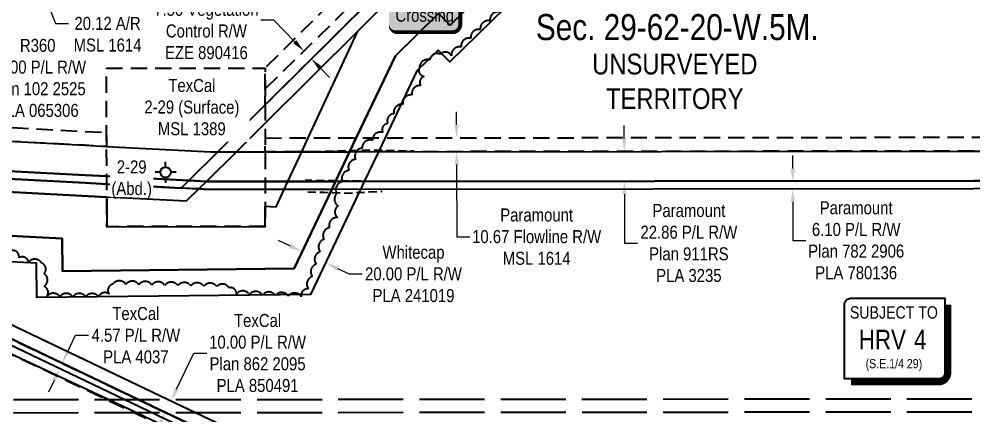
# Model space of a CAD drawing. Extents: x 500622 to 512229, y 6022177 to 6028063.
# Drawn here: x 502414 to 503148, y 6026365 to 6026670 of the extents above; entities that cross this region are included whole.
import ezdxf
from ezdxf.enums import TextEntityAlignment as Align

# ---------------------------------------------------------------- set-up
doc = ezdxf.new("R2010")
doc.units = 0
doc.header["$LTSCALE"] = 5
doc.header["$PDMODE"] = 3
doc.header["$PDSIZE"] = 30
for name, pattern in [('0', [1, 1, 0]), ('foc-ACCESSROAD', [3.75, 2.5, -1.25]), ('foc-UNSURVEYED', [12.5, 10, -2.5]), ('UG_PIPE', [1.875, 1.25, -0.625])]:
    doc.linetypes.add(name, pattern=pattern)
doc.layers.get('Defpoints').update_dxf_attribs({"color": 9})
for name, color, linetype in [('AS-PIPE-UG', 44, 'UG_PIPE'), ('C-RW', 13, 'Continuous'), ('C-SYMBOL', 7, 'Continuous'), ('CG-NOTES', 7, 'Continuous'), ('CTW', 7, 'Continuous'), ('F-AR', 190, 'foc-ACCESSROAD'), ('F-RW', 190, 'Continuous'), ('F-WS', 190, 'foc-ACCESSROAD'), ('F-WS-S', 190, 'Continuous'), ('L-UNS-T', 3, 'Continuous'), ('L-USEC', 7, 'foc-UNSURVEYED'), ('T-BUSH', 110, '0')]:
    doc.layers.add(name, color=color, linetype=linetype)
for name, color, linetype, lineweight in [('C-RW-T', 13, 'Continuous', 9), ('F-EZE-T', 190, 'Continuous', 9), ('F-RW-T', 190, 'Continuous', 9), ('F-RW-T2', 190, 'Continuous', 9), ('F-VCE-T', 190, 'Continuous', 9), ('F-WS-T', 190, 'Continuous', 9)]:
    doc.layers.add(name, color=color, linetype=linetype, lineweight=lineweight)
doc.styles.add('175L', font='ARIALN.TTF', dxfattribs={"height": 20})
doc.styles.add('80', font='ARIALN.TTF', dxfattribs={"height": 10})
doc.styles.add('80CG', font='ARIALN.TTF', dxfattribs={"height": 10})
doc.styles.add('80L', font='ARIALN.TTF', dxfattribs={"height": 10})
doc.styles.add('HRV', font='ARIALN.TTF', dxfattribs={"height": 3})
doc.dimstyles.new('Compass 5 000', dxfattribs={"dimscale": 5, "dimtxt": 9, "dimasz": 2, "dimexe": 0.2, "dimexo": 0.0625, "dimgap": 0.5, "dimtad": 0, "dimtih": 1, "dimtoh": 1, "dimzin": 0, "dimdsep": 46, "dimtxsty": '80CG', "dimcen": 0.1, "dimse1": 1, "dimse2": 1, "dimclrd": 256, "dimclrt": 256, "dimaunit": 1, "dimadec": 4, "dimazin": 0, "dimtfac": 0.06, "dimtofl": 0, "dimtmove": 0, "dimatfit": 1, "dimfxl": 0.2, "dimtolj": 1, "dimtzin": 0, "dimlwd": -1, "dimarcsym": 0})

# ---------------------------------------------------------------- blocks, each defined once
blk = doc.blocks.new('*D878')
at = {"layer": 'Defpoints', "color": 0, "transparency": 16777216}
for p in [(502433.82, 6026422.33), (502429.79, 6026413.86), (502530.56, 6026376.21)]:
    blk.add_point(p, dxfattribs=at)
at = {"layer": 'F-RW-T2', "transparency": 16777216}
for p, q in [((502534.87, 6026385.23), (502548.1, 6026412.99)), ((502548.1, 6026412.99), (502558.1, 6026412.99)), ((502522.22, 6026358.71), (502517.92, 6026349.69))]:
    blk.add_line(p, q, dxfattribs=at)
for points in [[(502533.36, 6026385.95), (502536.37, 6026384.52), (502530.56, 6026376.21)], [(502520.72, 6026359.43), (502523.73, 6026358), (502526.53, 6026367.74)]]:
    blk.add_solid(points, dxfattribs=at)
at = {"layer": 'F-RW-T2', "transparency": 16777216, "insert": (502597.18, 6026412.99), "char_height": 10, "attachment_point": 5, "style": '80CG'}
blk.add_mtext('\\A1;TexCal\\P10.00 P/L R/W\\PPlan 862 2095\\PPLA 850491', dxfattribs=at)
blk = doc.blocks.new('HRV')
blk.add_lwpolyline([(-35.14, 31.6), (37.21, 31.6), (37.21, -25.54, -0.414214), (32.21, -30.54), (-40.14, -30.54), (-40.14, 26.6, -0.414214)], format="xyb", close=True)
at = {"const_width": 5, "flags": 128}
blk.add_lwpolyline([(-35.14, -33.04), (32.21, -33.04, 0.414214), (39.71, -25.54), (39.71, 26.6)], format="xyb", dxfattribs=at)
at = {"style": '80L'}
blk.add_text('SUBJECT TO', height=9.5, dxfattribs=at).set_placement((-2.01, 13.06), align=Align.BOTTOM_CENTER)
blk.add_attdef('(N.W.1/4 00)', text='', height=7.12, dxfattribs=at).set_placement((-2.01, -24.45), align=Align.BOTTOM_CENTER)
at = {"layer": 'CTW', "color": 3, "style": 'HRV'}
blk.add_text('HRV', height=15, dxfattribs=at).set_placement((-10.88, -0.18), align=Align.MIDDLE_CENTER)
blk.add_attdef('0', text='', height=15, dxfattribs=at).set_placement((18.28, -0.18), align=Align.MIDDLE_CENTER)
blk = doc.blocks.new('*D908')
at = {"layer": 'Defpoints', "color": 0, "transparency": 16777216}
for p in [(502632.74, 6026645.41), (502635.94, 6026648.51), (502641.77, 6026642.49)]:
    blk.add_point(p, dxfattribs=at)
at = {"layer": 'F-EZE-T', "transparency": 16777216}
for p, q in [((502609.76, 6026669.12), (502599.76, 6026669.12)), ((502625.78, 6026652.59), (502609.76, 6026669.12)), ((502645.54, 6026632.21), (502652.49, 6026625.03))]:
    blk.add_line(p, q, dxfattribs=at)
for points in [[(502626.98, 6026653.75), (502624.58, 6026651.43), (502632.74, 6026645.41)], [(502646.73, 6026633.37), (502644.34, 6026631.05), (502638.58, 6026639.39)]]:
    blk.add_solid(points, dxfattribs=at)
at = {"layer": 'F-EZE-T', "transparency": 16777216, "insert": (502557.79, 6026669.12), "char_height": 10, "attachment_point": 5, "style": '80CG'}
blk.add_mtext('\\A1;ATCO\\P7.50 Vegetation\\PControl R/W\\PEZE 890416', dxfattribs=at)
blk = doc.blocks.new('*D932')
at = {"layer": 'Defpoints', "color": 0, "transparency": 16777216}
for p in [(502935, 6026568.32), (502879.36, 6026545.33), (502935.06, 6026545.48)]:
    blk.add_point(p, dxfattribs=at)
at = {"layer": 'F-RW-T', "transparency": 16777216}
for p, q in [((502879.27, 6026578.17), (502879.24, 6026588.17)), ((502879.39, 6026535.33), (502879.49, 6026497.61)), ((502879.49, 6026497.61), (502889.49, 6026497.61))]:
    blk.add_line(p, q, dxfattribs=at)
for points in [[(502880.94, 6026578.17), (502877.6, 6026578.16), (502879.3, 6026568.17)], [(502881.05, 6026535.33), (502877.72, 6026535.32), (502879.36, 6026545.33)]]:
    blk.add_solid(points, dxfattribs=at)
at = {"layer": 'F-RW-T', "transparency": 16777216, "insert": (502929.03, 6026497.61), "char_height": 10, "attachment_point": 5, "style": '80CG'}
blk.add_mtext('\\A1;Paramount\\P22.86 P/L R/W\\PPlan 911RS\\PPLA 3235', dxfattribs=at)
blk = doc.blocks.new('*D933')
at = {"layer": 'Defpoints', "color": 0, "transparency": 16777216}
for p in [(502841.29, 6026544.69), (502841.3, 6026539.06), (503008.94, 6026539.35)]:
    blk.add_point(p, dxfattribs=at)
at = {"layer": 'F-RW-T', "transparency": 16777216}
for p, q in [((503008.91, 6026554.98), (503008.9, 6026564.98)), ((503008.96, 6026529.35), (503009.01, 6026499.7)), ((503009.01, 6026499.7), (503019.01, 6026499.7))]:
    blk.add_line(p, q, dxfattribs=at)
for points in [[(503010.58, 6026554.99), (503007.25, 6026554.98), (503008.93, 6026544.98)], [(503010.63, 6026529.36), (503007.29, 6026529.35), (503008.94, 6026539.35)]]:
    blk.add_solid(points, dxfattribs=at)
at = {"layer": 'F-RW-T', "transparency": 16777216, "insert": (503057.75, 6026499.7), "char_height": 10, "attachment_point": 5, "style": '80CG'}
blk.add_mtext('\\A1;Paramount\\P6.10 P/L R/W\\PPlan 782 2906\\PPLA 780136', dxfattribs=at)
blk = doc.blocks.new('*D939')
at = {"layer": 'Defpoints', "color": 0, "transparency": 16777216}
for p in [(502344.65, 6026709.36), (502265.19, 6026677.22), (502270.81, 6026663.32)]:
    blk.add_point(p, dxfattribs=at)
at = {"layer": 'F-VCE-T', "transparency": 16777216}
for p, q in [((502340.9, 6026718.63), (502337.15, 6026727.9)), ((502354.02, 6026686.19), (502378.91, 6026624.66)), ((502378.91, 6026624.66), (502388.91, 6026624.66))]:
    blk.add_line(p, q, dxfattribs=at)
for points in [[(502342.44, 6026719.26), (502339.35, 6026718.01), (502344.65, 6026709.36)], [(502355.57, 6026686.81), (502352.48, 6026685.56), (502350.27, 6026695.46)]]:
    blk.add_solid(points, dxfattribs=at)
at = {"layer": 'F-VCE-T', "transparency": 16777216, "insert": (502427.99, 6026624.66), "char_height": 10, "attachment_point": 5, "style": '80CG'}
blk.add_mtext('\\A1;R360\\P15.00 P/L R/W\\PPlan 102 2525\\PPLA 065306', dxfattribs=at)
blk = doc.blocks.new('Gabd')
for p, q in [((0, 0.81), (0, 1.62)), ((-0.81, 0), (-1.62, 0)), ((1.62, 0), (0.81, 0)), ((0, -0.81), (0, -1.62))]:
    blk.add_line(p, q)
blk.add_circle((0, 0), 0.8)
blk = doc.blocks.new('*D966')
at = {"layer": 'Defpoints', "color": 0, "transparency": 16777216}
for p in [(502380.64, 6026431.59), (502382.62, 6026435.72), (502446.81, 6026405.1)]:
    blk.add_point(p, dxfattribs=at)
at = {"layer": 'F-RW-T', "transparency": 16777216}
for p, q in [((502451.12, 6026414.13), (502457.1, 6026426.66)), ((502457.1, 6026426.66), (502467.1, 6026426.66)), ((502440.54, 6026391.94), (502436.23, 6026382.91))]:
    blk.add_line(p, q, dxfattribs=at)
for points in [[(502449.61, 6026414.84), (502452.62, 6026413.41), (502446.81, 6026405.1)], [(502439.03, 6026392.66), (502442.04, 6026391.22), (502444.84, 6026400.97)]]:
    blk.add_solid(points, dxfattribs=at)
at = {"layer": 'F-RW-T', "transparency": 16777216, "insert": (502503.55, 6026426.66), "char_height": 10, "attachment_point": 5, "style": '80CG'}
blk.add_mtext('\\A1;TexCal\\P4.57 P/L R/W\\PPLA 4037', dxfattribs=at)
blk = doc.blocks.new('*D1097')
at = {"layer": 'Defpoints', "color": 0, "transparency": 16777216}
for p in [(502768.42, 6026578.65), (502750.33, 6026567.96), (502768.43, 6026567.98)]:
    blk.add_point(p, dxfattribs=at)
at = {"layer": 'F-RW-T2', "transparency": 16777216}
for p, q in [((502750.31, 6026588.63), (502750.3, 6026598.63)), ((502750.35, 6026557.96), (502750.41, 6026502.52)), ((502750.41, 6026502.52), (502760.41, 6026502.52))]:
    blk.add_line(p, q, dxfattribs=at)
for points in [[(502751.98, 6026588.63), (502748.64, 6026588.63), (502750.32, 6026578.63)], [(502752.01, 6026557.96), (502748.68, 6026557.96), (502750.33, 6026567.96)]]:
    blk.add_solid(points, dxfattribs=at)
at = {"layer": 'F-RW-T2', "transparency": 16777216, "insert": (502811.9, 6026502.52), "char_height": 10, "attachment_point": 5, "style": '80CG'}
blk.add_mtext('\\A1;Paramount\\P10.67 Flowline R/W\\PMSL 1614', dxfattribs=at)
blk = doc.blocks.new('*U1151')
h = blk.add_hatch(color=59)
edge = h.paths.add_edge_path()
edge.add_line((-21.5, -20), (21.5, -20))
edge.add_arc((21.5, -14), 6, 270, 360)
edge.add_line((27.5, -14), (27.5, 12.5))
edge.add_arc((21.5, 12.5), 6, 0, 90)
edge.add_line((21.5, 18.5), (-21.5, 18.5))
edge.add_arc((-21.5, 12.5), 6, 90, 180)
edge.add_line((-27.5, 12.5), (-27.5, -14))
edge.add_arc((-21.5, -14), 6, 180, 270)
at = {"color": 1, "flags": 128}
blk.add_lwpolyline([(3.44, 64.89, 0, 7.5, 0), (0, 0, 0, 0, 0)], format="xyseb", dxfattribs=at)
blk.add_lwpolyline([(-21.5, -20, 3, 3, 0), (21.5, -20, 3, 3, 0.414214), (27.5, -14, 3, 3, 0), (27.5, 12.5, 3, 0, 0.414214), (21.5, 18.5, 0, 0, 0), (-21.5, 18.5, 0, 0, 0.414214), (-27.5, 12.5, 0, 0, 0), (-27.5, -14, 0, 3, 0.414214)], format="xyseb", close=True, dxfattribs=at)
at = {"color": 1, "style": '80'}
blk.add_attdef('ENTER_TEXT_001', (-35.99, -5), '', height=10, dxfattribs=at)
blk = doc.blocks.new('*D1300')
at = {"layer": 'C-RW-T', "transparency": 16777216}
for p, q in [((502622.43, 6026495.34), (502613.4, 6026499.64)), ((502658.56, 6026478.16), (502667.59, 6026473.86)), ((502667.59, 6026473.86), (502677.59, 6026473.86))]:
    blk.add_line(p, q, dxfattribs=at)
for points in [[(502623.15, 6026496.85), (502621.72, 6026493.84), (502631.46, 6026491.05)], [(502659.27, 6026479.66), (502657.84, 6026476.65), (502649.53, 6026482.45)]]:
    blk.add_solid(points, dxfattribs=at)
at = {"layer": 'Defpoints', "color": 0, "transparency": 16777216}
for p in [(502643.04, 6026515.38), (502661.1, 6026506.79), (502649.53, 6026482.45)]:
    blk.add_point(p, dxfattribs=at)
at = {"layer": 'C-RW-T', "transparency": 16777216, "insert": (502717.13, 6026473.86), "char_height": 10, "attachment_point": 5, "style": '80CG'}
blk.add_mtext('\\A1;Whitecap\\P20.00 P/L R/W\\PPLA 241019', dxfattribs=at)
blk = doc.blocks.new('*D1309')
at = {"layer": 'Defpoints', "color": 0, "transparency": 16777216}
for p in [(502427.65, 6026710.11), (502432.44, 6026690.38), (502434.95, 6026691.36)]:
    blk.add_point(p, dxfattribs=at)
at = {"layer": 'F-RW-T2', "transparency": 16777216}
for p, q in [((502421.51, 6026718.45), (502417.88, 6026727.76)), ((502436.07, 6026681.06), (502441.71, 6026666.6)), ((502441.71, 6026666.6), (502451.71, 6026666.6))]:
    blk.add_line(p, q, dxfattribs=at)
for points in [[(502423.06, 6026719.05), (502419.96, 6026717.84), (502425.14, 6026709.13)], [(502437.63, 6026681.67), (502434.52, 6026680.46), (502432.44, 6026690.38)]]:
    blk.add_solid(points, dxfattribs=at)
at = {"layer": 'F-RW-T2', "transparency": 16777216, "insert": (502481.75, 6026666.6), "char_height": 10, "attachment_point": 5, "style": '80CG'}
blk.add_mtext('\\A1;Paramount\\P20.12 A/R\\PMSL 1614', dxfattribs=at)

msp = doc.modelspace()

# ---------------------------------------------------------------- linework, layer by layer
at = {"layer": 'AS-PIPE-UG', "flags": 128}
for points in [[(502639.97, 6026567.996), (502658.405, 6026568.585), (502677.052, 6026569.019), (502691.452, 6026569.033), (502717.577, 6026568.63)], [(502695.252, 6026545.003), (502668.731, 6026545.362), (502650.92, 6026545.563), (502634.011, 6026546.039)], [(502635.784, 6026537.098), (502648.209, 6026536.691), (502666.823, 6026536.119), (502693.142, 6026537.524)]]:
    msp.add_lwpolyline(points, dxfattribs=at)
at = {"layer": 'C-RW', "flags": 128}
for points in [[(502346.728, 6026506.245), (502446.757, 6026501.164), (502447.022, 6026476.072), (502625.232, 6026477.951), (502654.237, 6026538.917), (502657.137, 6026545.012), (502668.011, 6026567.869), (502673.091, 6026578.547), (502703.197, 6026641.828), (502736.318, 6026674.399), (502745.292, 6026665.283), (502834.066, 6026752.134)], [(502862.398, 6026751.867), (502745.026, 6026637.038), (502736.088, 6026646.117), (502719.742, 6026630.042), (502695.253, 6026578.568), (502690.173, 6026567.892), (502686.075, 6026559.276), (502679.3, 6026545.036), (502676.4, 6026538.94), (502675.201, 6026536.42), (502672.301, 6026530.325), (502637.931, 6026458.08), (502427.23, 6026455.858), (502426.953, 6026482.14), (502346.74, 6026486.214)]]:
    msp.add_lwpolyline(points, dxfattribs=at)
at = {"layer": 'C-RW'}
for points in [[(502738.242, 6026724.244), (502674.416, 6026660.799), (502602.982, 6026589.791), (502580.83, 6026567.773), (502557.963, 6026545.046), (502552.045, 6026539.263), (502542.345, 6026529.767), (502481.08, 6026532.988), (502346.708, 6026540.053)], [(502346.702, 6026550.061), (502464.41, 6026543.873), (502481.072, 6026542.997), (502538.507, 6026539.978), (502544.358, 6026545.767), (502566.493, 6026567.757), (502602.97, 6026603.976), (502713.478, 6026713.676)]]:
    msp.add_lwpolyline(points, dxfattribs=at)
at = {"layer": 'F-AR', "flags": 128}
for points in [[(502972.298, 6026948.578), (502997.013, 6026925.122), (503148.309, 6026780.12), (503178.49, 6026751.193), (503316.365, 6026619.054), (503311.06, 6026619.053), (503311.065, 6026605.863), (503311.068, 6026597.937), (503311.068, 6026596.261), (503178.511, 6026723.305), (503148.33, 6026752.472), (503109.905, 6026789.058), (503023.252, 6026872.107), (502982.23, 6026911.422), (502957.517, 6026934.881), (502950.337, 6026941.872), (502945.125, 6026937.147), (502907.599, 6026902.283), (502896.408, 6026891.919), (502872.013, 6026869.327), (502763.488, 6026762.97), (502734.228, 6026734.185), (502720.193, 6026720.307), (502713.486, 6026713.652), (502602.97, 6026603.976), (502602.961, 6026616.174), (502602.949, 6026632.309), (502706.058, 6026734.566), (502717.218, 6026745.579), (502721.292, 6026749.584), (502725.982, 6026754.226), (502734.642, 6026762.771), (502749.407, 6026777.341), (502858.043, 6026883.808), (502865.861, 6026891.22), (502879.942, 6026904.129), (502891.09, 6026914.475), (502935.934, 6026956.088), (502945.964, 6026965.418), (502950.551, 6026969.653), (502953.885, 6026966.422), (502957.436, 6026962.981), (502965.093, 6026955.652), (502972.298, 6026948.578)], [(502629.777, 6026567.826), (502602.998, 6026567.797), (502602.99, 6026578.469), (502636.103, 6026578.505), (502673.091, 6026578.545), (503148.462, 6026579.08), (503178.62, 6026579.113), (503289.342, 6026579.237), (503306.832, 6026579.257), (503311.073, 6026579.262), (503311.076, 6026572.21), (503311.079, 6026568.589), (503304.205, 6026568.582), (503299.044, 6026568.576), (503295.765, 6026568.572), (503178.629, 6026568.441), (503148.47, 6026568.407), (502668.011, 6026567.867), (502667.429, 6026567.867), (502631.132, 6026567.828), (502629.777, 6026567.826)]]:
    msp.add_lwpolyline(points, close=True, dxfattribs=at)
at = {"layer": 'F-RW'}
msp.add_line((502511.799, 6026541.66), (502560.292, 6026538.75), dxfattribs=at)
for points in [[(502834.066, 6026752.134), (502745.292, 6026665.283), (502736.318, 6026674.399), (502703.197, 6026641.828), (502673.092, 6026578.548), (502668.011, 6026567.869), (502657.137, 6026545.012), (502654.237, 6026538.916), (502625.232, 6026477.951), (502447.022, 6026476.072), (502446.757, 6026501.164), (502346.728, 6026506.245)], [(502346.708, 6026540.053), (502481.08, 6026532.988), (502481.097, 6026510.244), (502603.041, 6026510.364), (502603.029, 6026525.969), (502611.441, 6026525.534), (502617.653, 6026538.876), (502620.491, 6026544.972), (502631.133, 6026567.828), (502636.104, 6026578.507), (502674.416, 6026660.799), (502738.242, 6026724.244)], [(502346.684, 6026579.037), (502464.389, 6026572.845), (502481.05, 6026571.969), (502561.265, 6026567.75), (502566.493, 6026567.757), (502580.83, 6026567.773), (502602.998, 6026567.797), (502629.777, 6026567.827), (502667.429, 6026567.868), (503148.47, 6026568.407), (503178.629, 6026568.441), (503295.765, 6026568.573), (503299.044, 6026568.576), (503304.205, 6026568.582), (503315.069, 6026565.582), (503367.525, 6026551.098), (503381.838, 6026547.146), (503430.683, 6026533.66), (503451.507, 6026533.655), (503944.342, 6026533.56)], [(502346.698, 6026556.16), (502464.405, 6026549.968), (502481.067, 6026549.092), (502544.358, 6026545.767), (502557.963, 6026545.046), (502560.671, 6026544.905), (502586.354, 6026544.934), (502603.015, 6026544.952), (502618.903, 6026544.97), (502620.491, 6026544.972), (502648.976, 6026545.003), (502656.554, 6026545.012), (502657.137, 6026545.012), (503148.487, 6026545.564), (503178.646, 6026545.597), (503299.065, 6026545.732), (503301.123, 6026545.734), (503311.198, 6026542.952), (503332.191, 6026537.155), (503410.341, 6026515.577), (503424.655, 6026511.625), (503427.585, 6026510.816), (503451.528, 6026510.81), (503873.454, 6026510.727)], [(503873.454, 6026510.727), (503451.528, 6026510.81), (503427.585, 6026510.816), (503424.655, 6026511.625), (503410.341, 6026515.577), (503332.191, 6026537.155), (503311.198, 6026542.952), (503301.123, 6026545.734), (503299.065, 6026545.732), (503178.646, 6026545.597), (503148.487, 6026545.564), (502657.137, 6026545.012), (502656.554, 6026545.012), (502648.976, 6026545.003), (502620.491, 6026544.972), (502618.903, 6026544.97), (502603.015, 6026544.952), (502586.354, 6026544.934), (502560.671, 6026544.905), (502557.963, 6026545.046), (502544.358, 6026545.767), (502481.067, 6026549.092), (502464.405, 6026549.968), (502346.698, 6026556.16)], [(503970.414, 6026504.62), (503451.534, 6026504.72), (503432.319, 6026504.723), (503426.757, 6026504.725), (503421.758, 6026506.105), (503341.417, 6026528.288), (503315.764, 6026535.371), (503300.298, 6026539.641), (503299.071, 6026539.64), (503178.651, 6026539.505), (503148.492, 6026539.471), (502654.237, 6026538.916), (502653.654, 6026538.916), (502646.127, 6026538.908), (502617.653, 6026538.876), (502616.003, 6026538.874), (502603.02, 6026538.861), (502586.359, 6026538.843), (502560.508, 6026538.814), (502552.045, 6026539.263), (502538.507, 6026539.978), (502481.072, 6026542.997), (502464.41, 6026543.873), (502346.702, 6026550.061)], [(502346.754, 6026463.9), (502528.426, 6026377.239), (502591.518, 6026347.14), (502800.47, 6026247.464), (503148.84, 6026081.283), (503179.01, 6026066.892), (503746.633, 6025796.12)], [(503726.095, 6025794.842), (503179.018, 6026055.817), (503148.849, 6026070.209), (502777.311, 6026247.445), (502568.366, 6026347.118), (502505.27, 6026377.217), (502346.76, 6026452.826)], [(502346.76, 6026452.826), (502505.268, 6026377.217), (502568.365, 6026347.118), (502777.31, 6026247.445), (503148.849, 6026070.209), (503179.018, 6026055.817), (503726.095, 6025794.842)], [(503726.1, 6025789.769), (503179.022, 6026050.74), (503148.853, 6026065.132), (502766.686, 6026247.436), (502557.741, 6026347.108), (502494.642, 6026377.207), (502346.763, 6026447.749)]]:
    msp.add_lwpolyline(points, dxfattribs=at)
at = {"layer": 'F-RW', "flags": 128}
msp.add_lwpolyline([(502756.633, 6026247.37), (502557.39, 6026341.61), (502494.192, 6026371.501), (502390.795, 6026419.864), (502233.31, 6026494.919), (502231.773, 6026495.622)], dxfattribs=at)
at = {"layer": 'F-WS', "flags": 128}
msp.add_lwpolyline([(501812.561, 6027270.82), (501818.064, 6027248.11), (501820.455, 6027238.245), (501823.533, 6027225.543), (501823.747, 6027224.662), (501825.337, 6027218.1), (501830.974, 6027194.839), (501831.162, 6027194.068), (501833.109, 6027186.099), (501834.643, 6027179.817), (501834.831, 6027179.048), (501836.761, 6027171.141), (501836.888, 6027170.618), (501837.083, 6027169.826), (501838.306, 6027164.793), (501840.065, 6027157.56), (501840.414, 6027156.12), (501846.063, 6027132.892), (501846.49, 6027131.139), (501850.437, 6027114.906), (501850.866, 6027113.142), (501890.427, 6026950.45), (501927.359, 6026811.111), (501929.102, 6026804.535), (501929.762, 6026802.026), (501929.961, 6026801.284), (501931.747, 6026794.556), (501932.98, 6026789.893), (501933.832, 6026786.65), (501934.148, 6026785.464), (501935.056, 6026782.062), (501935.909, 6026778.841), (501940.252, 6026762.475), (501941.089, 6026759.316), (501950.581, 6026723.543), (501950.997, 6026721.902), (501951.481, 6026720.051), (501975.48, 6026629.633), (501976.065, 6026627.43), (501978.348, 6026627.351), (501986.575, 6026627.069), (502012.153, 6026626.191), (502018.163, 6026625.985), (502021.212, 6026625.88), (502065.172, 6026624.372), (502075.167, 6026623.846), (502189.231, 6026617.847), (502313.672, 6026665.692), (502346.625, 6026678.532), (502445.018, 6026716.874), (502554.686, 6026761.949), (502619.701, 6026781.577), (502734.642, 6026762.771), (502725.982, 6026754.226), (502721.293, 6026749.581), (502717.218, 6026745.579), (502620.818, 6026760.897), (502561.433, 6026742.969), (502452.495, 6026698.194), (502346.637, 6026656.944), (502320.935, 6026646.929), (502193.153, 6026597.799), (502346.678, 6026589.724), (502481.042, 6026582.657), (502481.05, 6026571.969), (502464.389, 6026572.845), (502346.684, 6026579.037), (502153.758, 6026589.184), (502073.566, 6026593.402), (502063.571, 6026593.928), (502049.405, 6026594.672), (502063.567, 6026587.915), (502073.559, 6026583.149), (502103.301, 6026568.961), (502117.674, 6026562.104), (502157.127, 6026543.283), (502157.688, 6026543.015), (502172.077, 6026536.152), (502172.612, 6026535.896), (502225.051, 6026510.882), (502238.988, 6026504.233), (502252.792, 6026497.649), (502253.127, 6026497.489), (502279.057, 6026485.119), (502286.379, 6026481.627), (502287.006, 6026481.328), (502346.76, 6026452.826), (502505.27, 6026377.217), (502568.366, 6026347.118), (502777.311, 6026247.445), (503148.849, 6026070.209), (503179.018, 6026055.817), (503726.095, 6025794.842), (503726.1, 6025789.769), (503726.105, 6025783.637), (503726.106, 6025783.018), (503179.027, 6026043.989), (503148.858, 6026058.38), (502752.554, 6026247.424), (502543.608, 6026347.094), (502480.513, 6026377.194), (502346.767, 6026440.998), (502286.606, 6026469.696), (502252.639, 6026485.93), (502223.043, 6026500.015), (502209.107, 6026506.664), (502155.352, 6026532.308), (502140.413, 6026539.434), (502089.813, 6026563.571), (502075.44, 6026570.427), (502073.551, 6026571.328), (502063.56, 6026576.094), (502032.863, 6026590.733), (502032.888, 6026578.029), (502032.947, 6026555.886), (502033.021, 6026518.343), (502033.022, 6026517.136), (502033.034, 6026511.459), (502033.043, 6026507.015), (502033.135, 6026460.082), (502033.155, 6026449.751), (502033.262, 6026395.052), (501964.669, 6026394.984), (501964.704, 6026376.677), (501964.763, 6026346.519), (501964.771, 6026342.852), (501964.799, 6026328.623), (501889.149, 6026259.282), (501875.405, 6026246.684)], dxfattribs=at)
for points in [[(502713.479, 6026713.675), (502602.97, 6026603.976), (502602.961, 6026616.174), (502708.085, 6026719.191), (502713.479, 6026713.675)], [(502603.041, 6026510.364), (502481.097, 6026510.244), (502481.08, 6026532.988), (502481.072, 6026542.997), (502481.067, 6026549.092), (502481.05, 6026571.969), (502481.042, 6026582.657), (502481.004, 6026632.188), (502602.949, 6026632.309), (502602.961, 6026616.174), (502602.97, 6026603.976), (502602.982, 6026589.791), (502602.99, 6026578.469), (502602.998, 6026567.797), (502603.015, 6026544.952), (502603.02, 6026538.861), (502603.029, 6026526.576), (502603.029, 6026525.969), (502603.041, 6026510.364)]]:
    msp.add_lwpolyline(points, close=True, dxfattribs=at)
at = {"layer": 'L-USEC'}
for p, q in [((502346.794, 6026377.077), (503148.608, 6026377.867)), ((502346.804, 6026367.023), (503148.618, 6026367.812))]:
    msp.add_line(p, q, dxfattribs=at)
at = {"layer": 'T-BUSH', "flags": 128}
msp.add_lwpolyline([(502884.196, 6026765.906, 0.520567), (502877.227, 6026758.742, 0.5205671), (502870.258, 6026751.578, 0.5205671), (502863.026, 6026750.838, 0.5205671), (502855.495, 6026757.409, 0.5205671), (502847.902, 6026757.71, 0.5205671), (502848.727, 6026750.489, 0.5205671), (502855.049, 6026742.748, 0.5205671), (502849.968, 6026735.856, 0.5205671), (502842.569, 6026729.136, 0.5205671), (502835.171, 6026722.417, 0.5205671), (502827.772, 6026715.697, 0.5205671), (502820.374, 6026708.977, 0.5205671), (502812.975, 6026702.257, 0.5205671), (502805.577, 6026695.537, 0.5205671), (502798.178, 6026688.817, 0.5205671), (502790.78, 6026682.098, 0.5205671), (502783.381, 6026675.378, 0.5205671), (502775.983, 6026668.658, 0.5205671), (502768.584, 6026661.938, 0.5205671), (502761.186, 6026655.218, 0.5205671), (502753.787, 6026648.498, 0.5205671), (502746.389, 6026641.779, 0.5205671), (502737.837, 6026642.898, 0.5205671), (502729.709, 6026638.528, 0.5205671), (502721.753, 6026632.478, 0.5205671), (502725.393, 6026625.851, 0.5205671), (502722.843, 6026618.765, 0.5205671), (502715.921, 6026611.555, 0.5205671), (502708.999, 6026604.346, 0.5205671), (502702.076, 6026597.136, 0.5205671), (502697.317, 6026589.676, 0.5205671), (502693.54, 6026582.799, 0.5205671), (502685.595, 6026576.735, 0.5205671), (502677.65, 6026570.671, 0.5205671), (502672.567, 6026562.075, 0.5205671), (502667.514, 6026553.452, 0.5205671), (502662.461, 6026544.828, 0.5205671), (502658.225, 6026535.797, 0.5205671), (502659.307, 6026526.261, 0.5205671), (502658.639, 6026517.297, 0.5205671), (502652.444, 6026509.454, 0.5205671), (502648.32, 6026500.515, 0.5205671), (502645.318, 6026490.981, 0.5205671), (502642.315, 6026481.448, 0.5205671), (502639.313, 6026471.915, 0.5205671), (502636.311, 6026462.382, 0.5205671), (502630.827, 6026456.38, 0.5205671), (502620.841, 6026456.784, 0.5205671), (502610.854, 6026457.188, 0.5205671), (502600.868, 6026457.592, 0.5205671), (502590.881, 6026457.996, 0.5205671), (502580.895, 6026458.401, 0.5205671), (502575.191, 6026463.205, 0.5205671), (502565.816, 6026464.098, 0.5205671), (502555.825, 6026464.347, 0.5205671), (502545.833, 6026464.597, 0.5205671), (502535.842, 6026464.846, 0.5205671), (502525.85, 6026465.096, 0.5205671), (502515.858, 6026465.345, 0.5205671), (502505.867, 6026465.595, 0.5205671), (502495.875, 6026465.844, 0.5205671), (502485.884, 6026466.094, 0.5205671), (502482.831, 6026458.43, 0.5205671), (502474.939, 6026456.146, 0.5205671), (502464.944, 6026456.215, 0.5205671), (502454.95, 6026456.284, 0.5205671), (502444.955, 6026456.353, 0.5205671), (502434.961, 6026456.422, 0.5205671), (502432.857, 6026464.188, 0.5205671), (502433.037, 6026474.181, 0.5205671), (502431.048, 6026482.207, 0.5205671), (502421.085, 6026483, 0.5205671), (502413.527, 6026486.295, 0.5205671), (502408.236, 6026491.931, 0.5205671), (502398.27, 6026492.692, 0.5205671), (502388.304, 6026493.453, 0.5205671), (502378.339, 6026494.214, 0.5205671), (502368.373, 6026494.975, 0.5205671), (502358.407, 6026495.736, 0.5205671), (502348.442, 6026496.497, 0.5205671), (502338.476, 6026497.258, 0.5205671), (502328.51, 6026498.019, 0.5205671), (502318.545, 6026498.78, 0.5205671), (502310.057, 6026494.234, 0.5205671), (502302.303, 6026488.08, 0.5205671), (502297.251, 6026479.457, 0.5205671), (502292.198, 6026470.833, 0.5205671), (502291.165, 6026463.711, 0.5205671), (502294.661, 6026456.377, 0.5205671), (502294.321, 6026446.388, 0.5205671), (502293.982, 6026436.399, 0.5205671), (502293.643, 6026426.41, 0.5205671), (502293.303, 6026416.421, 0.5205671), (502292.964, 6026406.432, 0.5205671), (502292.624, 6026396.443, 0.5205671), (502292.285, 6026386.454, 0.5205671), (502291.946, 6026376.465, 0.5205671), (502291.606, 6026366.476, 0.5205671), (502291.267, 6026356.487, 0.5205671), (502290.927, 6026346.498, 0.5205671), (502290.588, 6026336.509, 0.5205671), (502284.215, 6026333.261, 0.5205671), (502274.249, 6026334.027, 0.5205671), (502264.284, 6026334.792, 0.5205671), (502254.319, 6026335.557, 0.5205671), (502244.353, 6026336.323, 0.5205671), (502234.388, 6026337.088, 0.5205671), (502224.423, 6026337.853, 0.5205671), (502214.457, 6026338.618, 0.5205671), (502204.492, 6026339.384, 0.5205671), (502194.527, 6026340.149, 0.5205671), (502184.561, 6026340.914, 0.5205671), (502174.961, 6026339.965, 0.5205671), (502166.17, 6026335.208, 0.5205671), (502168.742, 6026327.276, 0.5205671), (502173.791, 6026318.65, 0.5205671), (502178.84, 6026310.025, 0.5205671), (502183.89, 6026301.4, 0.5205671), (502188.939, 6026292.774, 0.5205671), (502193.989, 6026284.149, 0.5205671), (502199.038, 6026275.523, 0.5205671), (502204.087, 6026266.898, 0.5205671), (502207.926, 6026260.342)], format="xyb", dxfattribs=at)

# ---------------------------------------------------------------- block references
at = {"layer": 'CG-NOTES'}
ref = msp.add_blockref('*U1151', (502725.692, 6026679.861), dxfattribs=dict(at, xscale=0.9984126106049139, yscale=0.9984126106049139, zscale=0.9984126106049139))
ref.add_attrib('ENTER_TEXT_001', 'Road', (502712.003, 6026684.746), dxfattribs={"layer": '0', "color": 1, "height": 9.9841, "style": '80'})
ref.add_attrib('ENTER_TEXT_002', 'Crossing', (502703.251, 6026667.928), dxfattribs={"layer": '0', "color": 1, "height": 9.9841, "style": '80'})
at = {"layer": 'CG-NOTES', "xscale": 0.9994702499999856, "yscale": 0.9994702499999856, "zscale": 0.9994702499999856}
msp.add_blockref('HRV', (503088.793, 6026423.595), dxfattribs=at).add_auto_attribs({'(N.W.1/4 00)': '(S.E.1/4 29)', '0': '4'})

# ---------------------------------------------------------------- texts
at = {"layer": 'C-SYMBOL', "color": 3, "insert": (502920.117, 6026707.128), "char_height": 19.98941, "width": 215.87003, "attachment_point": 2, "style": '175L'}
msp.add_mtext('Theor. S.E.1/4 \\PSec. 29-62-20-W.5M.', dxfattribs=at)
at = {"layer": 'L-UNS-T', "color": 3, "insert": (502918.167, 6026621.941), "char_height": 15.99152, "attachment_point": 5, "style": '80L'}
msp.add_mtext_dynamic_manual_height_columns('UNSURVEYED TERRITORY', width=126.41375, gutter_width=47.5, heights=[0], dxfattribs=at)

# ---------------------------------------------------------------- dimensions: what is measured, and where the dimension line sits
at = {"layer": 'C-RW-T'}
dim = msp.add_linear_dim(base=(502649.526, 6026482.453), p1=(502643.04, 6026515.381), p2=(502661.103, 6026506.787), angle=334.557085, text='Whitecap\\P20.00 P/L R/W\\PPLA 241019', dimstyle='Compass 5 000', dxfattribs=at)
dim.commit()
dim.dimension.update_dxf_attribs({"geometry": '*D1300', "text_midpoint": (502717.126, 6026473.861), "dimtype": 161})
at = {"layer": 'F-EZE-T'}
dim = msp.add_linear_dim(base=(502632.74, 6026645.409), p1=(502641.772, 6026642.486), p2=(502635.937, 6026648.507), angle=134.104029, text='ATCO\\P7.50 Vegetation\\PControl R/W\\PEZE 890416', dimstyle='Compass 5 000', dxfattribs=at)
dim.commit()
dim.dimension.update_dxf_attribs({"geometry": '*D908', "text_midpoint": (502557.793, 6026669.118), "dimtype": 161})
at = {"layer": 'F-RW-T'}
for base, p1, p2, angle, text, picture, middle in [((502879.359, 6026545.327), (502934.996, 6026568.321), (502935.058, 6026545.479), 270.156123, 'Paramount\\P22.86 P/L R/W\\PPlan 911RS\\PPLA 3235', '*D932', (502929.029, 6026497.607)), ((503008.942, 6026539.353), (502841.294, 6026544.691), (502841.304, 6026539.061), 270.09975, 'Paramount\\P6.10 P/L R/W\\PPlan 782 2906\\PPLA 780136', '*D933', (503057.745, 6026499.696)), ((502446.813, 6026405.101), (502380.644, 6026431.587), (502382.616, 6026435.722), 64.498974, 'TexCal\\P4.57 P/L R/W\\PPLA 4037', '*D966', (502503.548, 6026426.664))]:
    dim = msp.add_linear_dim(base=base, p1=p1, p2=p2, angle=angle, text=text, dimstyle='Compass 5 000', dxfattribs=at)
    dim.commit()
    dim.dimension.update_dxf_attribs({"geometry": picture, "text_midpoint": middle, "dimtype": 161})
at = {"layer": 'F-RW-T2'}
for base, p1, p2, angle, text, picture, middle in [((502432.444, 6026690.381), (502427.647, 6026710.105), (502434.952, 6026691.358), 291.289337, 'Paramount\\P20.12 A/R\\PMSL 1614', '*D1309', (502481.755, 6026666.6)), ((502750.334, 6026567.961), (502768.416, 6026578.652), (502768.428, 6026567.981), 270.064198, 'Paramount\\P10.67 Flowline R/W\\PMSL 1614', '*D1097', (502811.901, 6026502.519)), ((502530.562, 6026376.208), (502429.786, 6026413.858), (502433.823, 6026422.326), 64.511606, 'TexCal\\P10.00 P/L R/W\\PPlan 862 2095\\PPLA 850491', '*D878', (502597.185, 6026412.994))]:
    dim = msp.add_linear_dim(base=base, p1=p1, p2=p2, angle=angle, text=text, dimstyle='Compass 5 000', dxfattribs=at)
    dim.commit()
    dim.dimension.update_dxf_attribs({"geometry": picture, "text_midpoint": middle, "dimtype": 161})
at = {"layer": 'F-VCE-T'}
dim = msp.add_linear_dim(base=(502344.646, 6026709.363), p1=(502270.813, 6026663.316), p2=(502265.188, 6026677.222), angle=112.022977, text='R360\\P15.00 P/L R/W\\PPlan 102 2525\\PPLA 065306', dimstyle='Compass 5 000', dxfattribs=at)
dim.commit()
dim.dimension.update_dxf_attribs({"geometry": '*D939', "text_midpoint": (502427.993, 6026624.662), "dimtype": 161})

# ---------------------------------------------------------------- next in the draw order: texts
at = {"layer": 'F-WS-T', "insert": (502546.611, 6026602.187), "char_height": 9.99004, "width": 78.91625, "attachment_point": 5, "rotation": 359.845853, "style": '80CG', "bg_fill": 2}
msp.add_mtext('\\A1;TexCal\\P2-29 (Surface)\\PMSL 1389 ', dxfattribs=at)
at = {"layer": 'F-WS-T', "insert": (502500.293, 6026546.427), "char_height": 9.99, "width": 30.56747, "attachment_point": 5, "rotation": 359.845853, "style": '80CG', "bg_fill": 3, "box_fill_scale": 1.15, "bg_fill_color": 256, "bg_fill_true_color": 256, "bg_fill_transparency": 0}
msp.add_mtext('\\A1;2-29\\P(Abd.)', dxfattribs=at)

# ---------------------------------------------------------------- next in the draw order: block references
at = {"layer": 'F-WS-S', "xscale": 4.997351250000025, "yscale": 4.997351250000025, "zscale": 4.997351250000025}
msp.add_blockref('Gabd', (502526.376, 6026552.118), dxfattribs=at)

doc.saveas('drawing.dxf')
